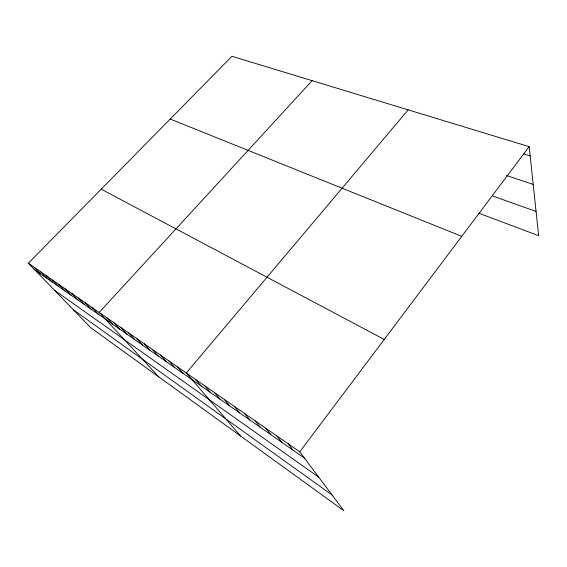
<?xml version="1.0" encoding="UTF-8"?>
<svg xmlns="http://www.w3.org/2000/svg" width="567" height="567" viewBox="0 0 567 567"><rect width="100%" height="100%" fill="white"/><g stroke="black" fill="none" stroke-linecap="round" stroke-linejoin="round"><path stroke-width="0.85" d="M299.737 451.842L529.181 146.662L231.96 56.282L28.35 263.237L90.685 327.648L343.864 510.718L299.737 451.842L28.35 263.237M408.155 109.863L186.281 372.994L240.585 436.037M312.133 80.663L99.182 312.467L158.824 376.92M523.773 153.933L530.166 155.925M506.402 175.444L533.193 184.417M492.886 196.054L536.07 211.448M478.789 213.192L538.65 235.695L529.181 146.662M170.213 119.049L461.751 236.354M101.217 189.18L384.228 339.463M34.722 269.828L304.422 458.093M54.489 290.247L318.697 477.131M73.469 309.858L332.049 494.948M34.24 267.333L40.597 273.925M40.229 271.494L46.579 278.099M46.324 275.732L52.66 282.345M52.525 280.041L58.84 286.661M58.833 284.421L65.134 291.055M65.262 288.887L71.541 295.527M71.796 293.437L78.062 300.078M78.459 298.065L84.696 304.706M85.241 302.771L91.457 309.426M92.145 307.576L98.332 314.231M106.355 317.449L112.486 324.104M113.662 322.524L119.757 329.179M121.104 327.698L127.171 334.353M128.702 332.978L134.719 339.633M136.441 338.357L142.423 345.005M144.337 343.843L150.276 350.484M152.388 349.442L158.278 356.076M160.603 355.148L166.45 361.774M168.987 360.973L174.778 367.593M177.542 366.92L183.283 373.525M195.473 379.38L201.087 385.957M204.871 385.914L210.414 392.463M214.475 392.584L219.939 399.118M224.291 399.409L229.685 405.915M234.334 406.39L239.643 412.868M244.611 413.527L249.827 419.977M255.122 420.834L260.246 427.256M265.88 428.312L270.906 434.691M276.902 435.966L281.813 442.31M288.178 443.812L292.983 450.106"/></g></svg>
